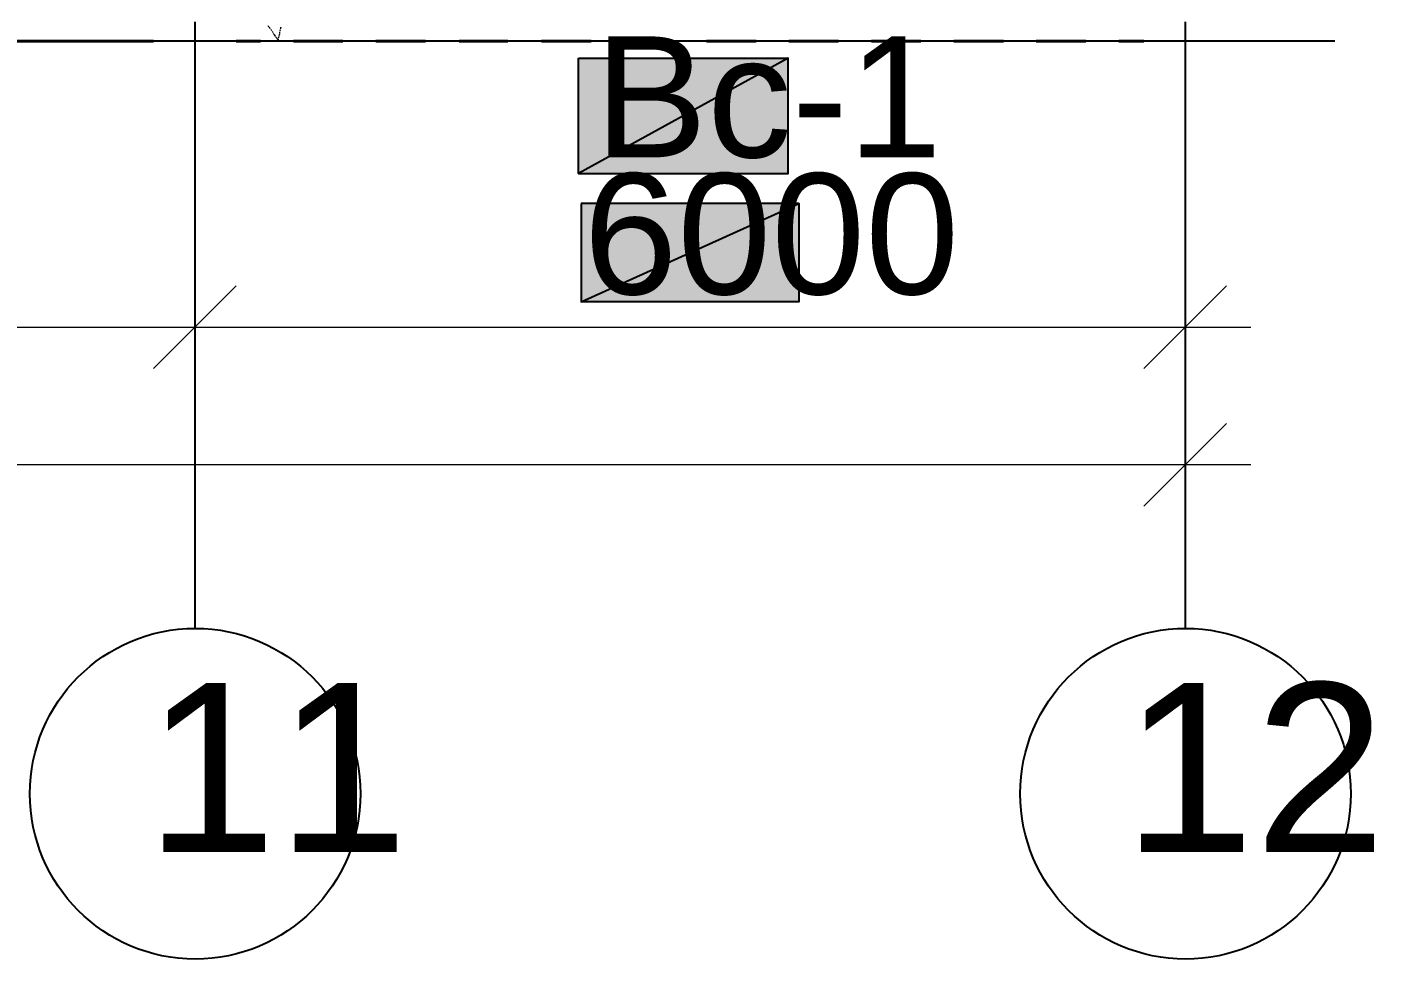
# Model space of a CAD drawing. Extents: x 8 to 21351, y 0 to 420.
# Drawn here: x 15897.5 to 15938.3, y 281.18 to 309.4 of the extents above; entities that cross this region are included whole.
import ezdxf

# ---------------------------------------------------------------- set-up
doc = ezdxf.new("R2010")
doc.units = 0
doc.styles.add('TEYPDFCAD_TEXT', font='arial.ttf')

msp = doc.modelspace()

# ---------------------------------------------------------------- hatches: boundary and pattern name
at = {"true_color": 0xffffff}
h = msp.add_hatch(color=0, dxfattribs=at)
h.paths.add_polyline_path([(15914.209, 308.462), (15920.559, 308.462), (15914.209, 304.969)])
h.paths.add_polyline_path([(15920.559, 308.462), (15914.209, 304.969), (15920.559, 304.969)])
h = msp.add_hatch(color=0, dxfattribs=at)
h.paths.add_polyline_path([(15914.293, 304.059), (15914.293, 301.075), (15920.876, 304.059)])
h.paths.add_polyline_path([(15914.293, 301.075), (15920.876, 304.059), (15920.876, 301.075)])

# ---------------------------------------------------------------- linework, layer by layer
at = {"color": 7, "lineweight": 25}
for p, q in [((15902.588, 309.562), (15902.588, 296.164)), ((15932.581, 309.562), (15932.581, 296.164)), ((15918.082, 308.97), (15898.08, 308.97)), ((15920.58, 308.97), (15919.585, 308.97)), ((15937.111, 308.97), (15922.083, 308.97)), ((15902.588, 296.164), (15902.588, 291.169)), ((15932.581, 296.164), (15932.581, 291.169))]:
    msp.add_line(p, q, dxfattribs=at)
at = {"color": 7, "lineweight": 5}
for p, q in [((15904.832, 309.393), (15904.811, 309.435)), ((15904.874, 309.351), (15904.853, 309.393)), ((15904.916, 309.287), (15904.895, 309.33)), ((15904.959, 309.224), (15904.938, 309.266)), ((15905.17, 309.308), (15905.149, 309.266)), ((15905.192, 309.393), (15905.17, 309.33)), ((15905.001, 309.16), (15904.959, 309.203)), ((15905.043, 309.118), (15905.001, 309.16)), ((15905.086, 309.055), (15905.043, 309.097)), ((15905.107, 309.012), (15905.086, 309.033)), ((15905.128, 309.118), (15905.107, 309.055)), ((15905.107, 309.033), (15905.107, 309.012)), ((15905.149, 309.182), (15905.128, 309.139)), ((15905.149, 309.245), (15905.149, 309.203)), ((15902.588, 300.948), (15902.588, 302.324)), ((15902.588, 300.948), (15902.588, 302.324)), ((15901.339, 299.064), (15903.837, 301.562)), ((15903.837, 301.562), (15901.339, 299.064)), ((15931.332, 299.064), (15933.83, 301.562)), ((15870.584, 300.313), (15904.578, 300.313)), ((15900.577, 300.313), (15934.571, 300.313)), ((15932.581, 299.699), (15932.581, 298.323)), ((15932.581, 294.174), (15932.581, 298.154)), ((15931.332, 294.894), (15933.83, 297.392)), ((15934.571, 296.143), (15600.582, 296.143))]:
    msp.add_line(p, q, dxfattribs=at)
at = {"color": 7, "lineweight": 40}
for p, q in [((15901.339, 308.97), (15873.823, 308.97)), ((15904.578, 308.97), (15903.837, 308.97)), ((15907.075, 308.97), (15905.573, 308.97)), ((15909.573, 308.97), (15908.07, 308.97)), ((15912.071, 308.97), (15910.589, 308.97)), ((15914.59, 308.97), (15913.087, 308.97)), ((15917.087, 308.97), (15915.584, 308.97)), ((15919.585, 308.97), (15918.082, 308.97)), ((15922.083, 308.97), (15920.58, 308.97)), ((15924.58, 308.97), (15923.077, 308.97)), ((15927.078, 308.97), (15925.575, 308.97)), ((15929.576, 308.97), (15928.073, 308.97)), ((15931.332, 308.97), (15930.57, 308.97))]:
    msp.add_line(p, q, dxfattribs=at)
at = {"color": 0, "lineweight": 0, "true_color": 0xffffff}
msp.add_line((15914.209, 304.969), (15920.559, 304.969), dxfattribs=at)
at = {"color": 0, "true_color": 0xffffff}
for points in [[(15914.209, 308.462), (15920.559, 308.462), (15914.209, 304.969)], [(15920.559, 308.462), (15914.209, 304.969), (15920.559, 304.969)], [(15914.293, 304.059), (15914.293, 301.075), (15920.876, 304.059)], [(15914.293, 301.075), (15920.876, 304.059), (15920.876, 301.075)]]:
    msp.add_lwpolyline(points, close=True, dxfattribs=at)
at = {"color": 7, "lineweight": 25}
for centre in [(15902.599, 286.184), (15932.592, 286.184)]:
    msp.add_circle(centre, 5.006, dxfattribs=at)

# ---------------------------------------------------------------- texts
at = {"color": 7, "style": 'TEYPDFCAD_TEXT'}
for s, height, p in [('Вс-1', 3.6618, (15914.695, 305.456)), ('6000', 3.6618, (15914.357, 301.308)), ('11', 5.1259, (15901.085, 284.416)), ('12', 5.1259, (15930.697, 284.416))]:
    msp.add_text(s, height=height, dxfattribs=at).set_placement(p)

doc.saveas('drawing.dxf')
